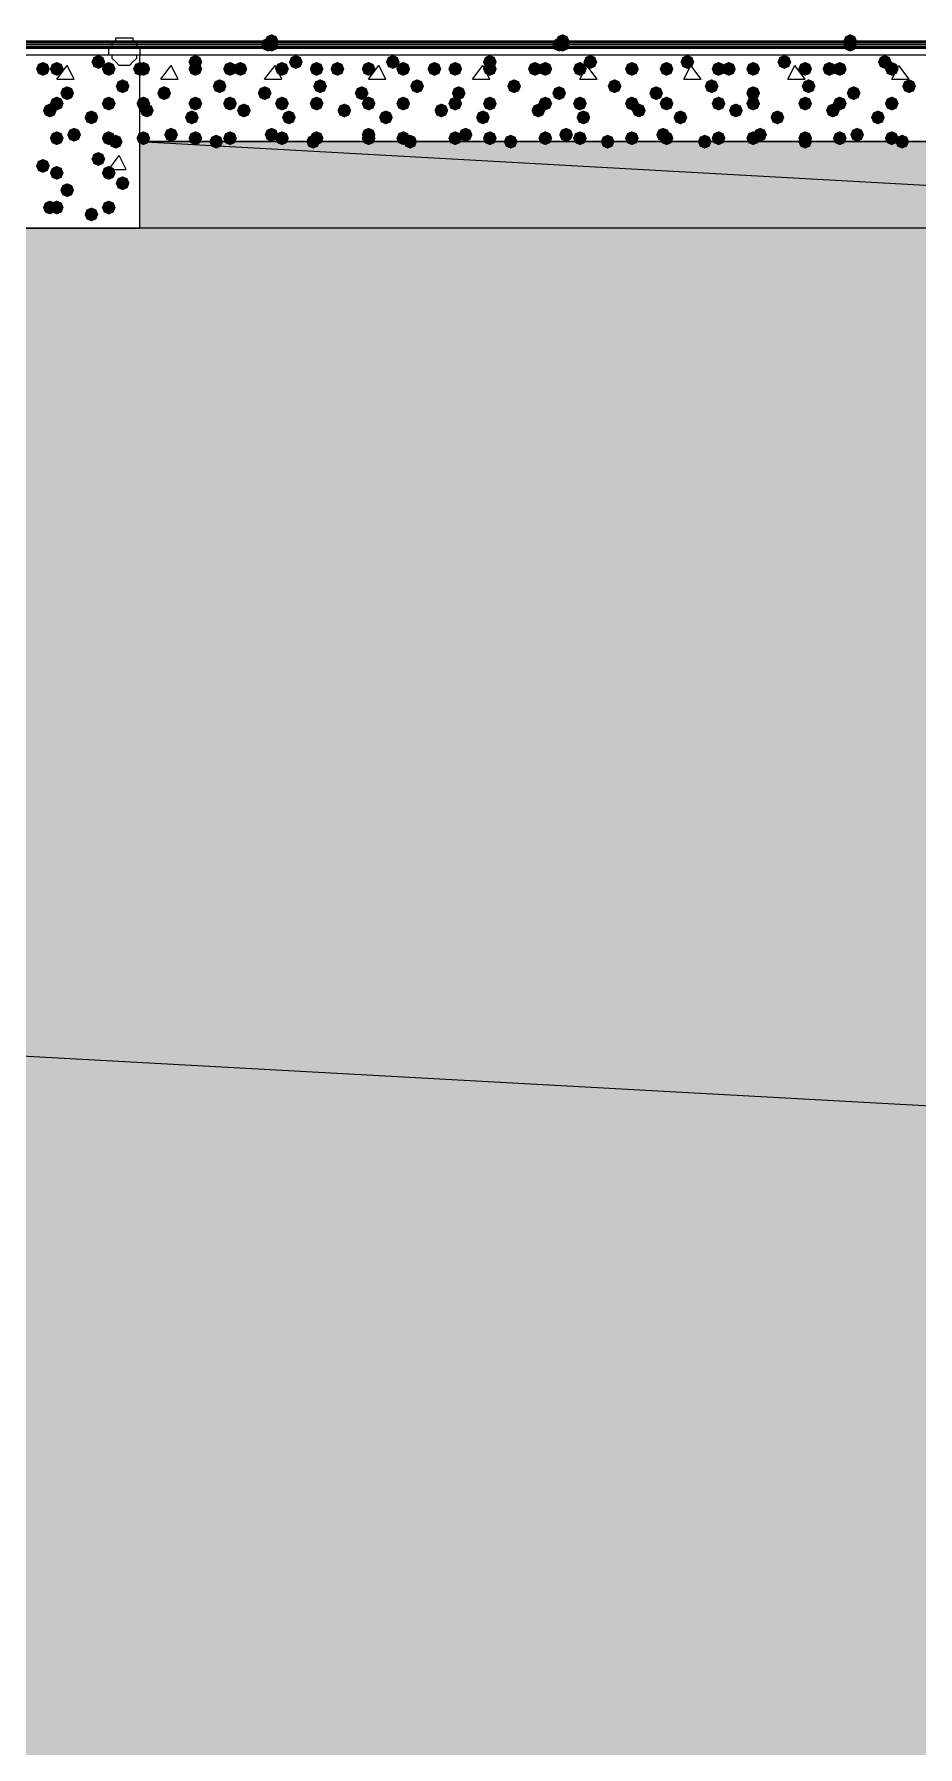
# Model space of a CAD drawing. Header units: millimetres. Extents: x 0 to 420, y 0 to 297.
# Drawn here: x 216.94 to 227.73, y 205.52 to 226.44 of the extents above; entities that cross this region are included whole.
import ezdxf

# ---------------------------------------------------------------- set-up
doc = ezdxf.new("R2010")
doc.units = ezdxf.units.MM
doc.layers.get('0').update_dxf_attribs({"linetype": 'CONTINUOUS'})

msp = doc.modelspace()

# ---------------------------------------------------------------- hatches: boundary and pattern name
at = {"true_color": 0x0000fe}
for points in [[(219.879333, 226.314), (219.854463, 226.254204), (219.794667, 226.229333), (219.734871, 226.254204), (219.71, 226.314), (219.734871, 226.373796), (219.794667, 226.398667), (219.854462, 226.373796)], [(219.921667, 226.356333), (219.896796, 226.296537), (219.837, 226.271667), (219.777204, 226.296537), (219.752333, 226.356333), (219.777204, 226.416129), (219.837, 226.441), (219.896796, 226.416129)], [(219.921667, 226.314), (219.896796, 226.254204), (219.837, 226.229333), (219.777204, 226.254204), (219.752333, 226.314), (219.777204, 226.373796), (219.837, 226.398667), (219.896796, 226.373796)], [(219.921667, 226.314), (219.896796, 226.254204), (219.837, 226.229333), (219.777204, 226.254204), (219.752333, 226.314), (219.777204, 226.373796), (219.837, 226.398667), (219.896796, 226.373796)], [(223.435333, 226.314), (223.410462, 226.254204), (223.350667, 226.229333), (223.290871, 226.254204), (223.266, 226.314), (223.290871, 226.373796), (223.350667, 226.398667), (223.410462, 226.373796)], [(223.435333, 226.314), (223.410462, 226.254204), (223.350667, 226.229333), (223.290871, 226.254204), (223.266, 226.314), (223.290871, 226.373796), (223.350667, 226.398667), (223.410462, 226.373796)], [(223.477667, 226.356333), (223.452796, 226.296537), (223.393, 226.271667), (223.333204, 226.296537), (223.308333, 226.356333), (223.333204, 226.416129), (223.393, 226.441), (223.452796, 226.416129)], [(223.477667, 226.314), (223.452796, 226.254204), (223.393, 226.229333), (223.333204, 226.254204), (223.308333, 226.314), (223.333204, 226.373796), (223.393, 226.398667), (223.452796, 226.373796)], [(226.991333, 226.356333), (226.966462, 226.296537), (226.906667, 226.271667), (226.846871, 226.296537), (226.822, 226.356333), (226.846871, 226.416129), (226.906667, 226.441), (226.966462, 226.416129)], [(226.991333, 226.314), (226.966462, 226.254204), (226.906667, 226.229333), (226.846871, 226.254204), (226.822, 226.314), (226.846871, 226.373796), (226.906667, 226.398667), (226.966462, 226.373796)], [(226.991333, 226.314), (226.966462, 226.254204), (226.906667, 226.229333), (226.846871, 226.254204), (226.822, 226.314), (226.846871, 226.373796), (226.906667, 226.398667), (226.966462, 226.373796)], [(226.991333, 226.314), (226.966462, 226.254204), (226.906667, 226.229333), (226.846871, 226.254204), (226.822, 226.314), (226.846871, 226.373796), (226.906667, 226.398667), (226.966462, 226.373796)]]:
    msp.add_hatch(color=0, dxfattribs=at).paths.add_polyline_path(points, flags=0)
at = {"true_color": 0x000007}
h = msp.add_hatch(color=0, dxfattribs=at)
h.paths.add_polyline_path([(32.342667, 226.271667), (32.342667, 226.314)], flags=0)
h.paths.add_polyline_path([(32.342667, 226.271667), (32.342667, 226.314), (380.788333, 226.271667)], flags=0)
h.paths.add_polyline_path([(32.342667, 226.314), (380.788333, 226.271667), (380.788333, 226.314)], flags=0)
for points in [[(217.805, 226.102333), (217.780129, 226.042537), (217.720333, 226.017667), (217.660538, 226.042537), (217.635667, 226.102333), (217.660537, 226.162129), (217.720333, 226.187), (217.780129, 226.162129)], [(217.127667, 226.017667), (217.102796, 225.957871), (217.043, 225.933), (216.983204, 225.957871), (216.958333, 226.017667), (216.983204, 226.077462), (217.043, 226.102333), (217.102796, 226.077463)], [(217.297, 226.017667), (217.272129, 225.957871), (217.212333, 225.933), (217.152537, 225.957871), (217.127667, 226.017667), (217.152537, 226.077462), (217.212333, 226.102333), (217.272129, 226.077463)], [(217.932, 226.017667), (217.907129, 225.957871), (217.847333, 225.933), (217.787537, 225.957871), (217.762667, 226.017667), (217.787537, 226.077462), (217.847333, 226.102333), (217.907129, 226.077463)], [(217.424, 225.721333), (217.399129, 225.661537), (217.339333, 225.636667), (217.279538, 225.661537), (217.254667, 225.721333), (217.279537, 225.781129), (217.339333, 225.806), (217.399129, 225.781129)], [(218.101333, 225.806), (218.076462, 225.746204), (218.016667, 225.721333), (217.956871, 225.746204), (217.932, 225.806), (217.956871, 225.865796), (218.016667, 225.890667), (218.076462, 225.865796)], [(217.212333, 225.509667), (217.187462, 225.449871), (217.127667, 225.425), (217.067871, 225.449871), (217.043, 225.509667), (217.067871, 225.569462), (217.127667, 225.594333), (217.187462, 225.569463)], [(217.297, 225.594333), (217.272129, 225.534538), (217.212333, 225.509667), (217.152537, 225.534538), (217.127667, 225.594333), (217.152537, 225.654129), (217.212333, 225.679), (217.272129, 225.654129)], [(217.932, 225.594333), (217.907129, 225.534538), (217.847333, 225.509667), (217.787537, 225.534538), (217.762667, 225.594333), (217.787537, 225.654129), (217.847333, 225.679), (217.907129, 225.654129)], [(217.720333, 225.425), (217.695462, 225.365204), (217.635667, 225.340333), (217.575871, 225.365204), (217.551, 225.425), (217.575871, 225.484796), (217.635667, 225.509667), (217.695462, 225.484796)], [(217.297, 225.171), (217.272129, 225.111204), (217.212333, 225.086333), (217.152537, 225.111204), (217.127667, 225.171), (217.152537, 225.230796), (217.212333, 225.255667), (217.272129, 225.230796)], [(217.508667, 225.213333), (217.483796, 225.153537), (217.424, 225.128667), (217.364204, 225.153537), (217.339333, 225.213333), (217.364204, 225.273129), (217.424, 225.298), (217.483796, 225.273129)], [(217.932, 225.171), (217.907129, 225.111204), (217.847333, 225.086333), (217.787537, 225.111204), (217.762667, 225.171), (217.787537, 225.230796), (217.847333, 225.255667), (217.907129, 225.230796)], [(218.016667, 225.128667), (217.991796, 225.068871), (217.932, 225.044), (217.872204, 225.068871), (217.847333, 225.128667), (217.872204, 225.188462), (217.932, 225.213333), (217.991796, 225.188463)], [(217.127667, 224.832333), (217.102796, 224.772537), (217.043, 224.747667), (216.983204, 224.772537), (216.958333, 224.832333), (216.983204, 224.892129), (217.043, 224.917), (217.102796, 224.892129)], [(217.805, 224.917), (217.780129, 224.857204), (217.720333, 224.832333), (217.660538, 224.857204), (217.635667, 224.917), (217.660537, 224.976796), (217.720333, 225.001667), (217.780129, 224.976796)], [(217.297, 224.747667), (217.272129, 224.687871), (217.212333, 224.663), (217.152537, 224.687871), (217.127667, 224.747667), (217.152537, 224.807462), (217.212333, 224.832333), (217.272129, 224.807463)], [(217.932, 224.747667), (217.907129, 224.687871), (217.847333, 224.663), (217.787537, 224.687871), (217.762667, 224.747667), (217.787537, 224.807462), (217.847333, 224.832333), (217.907129, 224.807463)], [(218.101333, 224.620667), (218.076462, 224.560871), (218.016667, 224.536), (217.956871, 224.560871), (217.932, 224.620667), (217.956871, 224.680462), (218.016667, 224.705333), (218.076462, 224.680463)], [(217.424, 224.536), (217.399129, 224.476204), (217.339333, 224.451333), (217.279538, 224.476204), (217.254667, 224.536), (217.279537, 224.595796), (217.339333, 224.620667), (217.399129, 224.595796)], [(217.212333, 224.324333), (217.187462, 224.264537), (217.127667, 224.239667), (217.067871, 224.264537), (217.043, 224.324333), (217.067871, 224.384129), (217.127667, 224.409), (217.187462, 224.384129)], [(217.297, 224.324333), (217.272129, 224.264537), (217.212333, 224.239667), (217.152537, 224.264537), (217.127667, 224.324333), (217.152537, 224.384129), (217.212333, 224.409), (217.272129, 224.384129)], [(217.720333, 224.239667), (217.695462, 224.179871), (217.635667, 224.155), (217.575871, 224.179871), (217.551, 224.239667), (217.575871, 224.299462), (217.635667, 224.324333), (217.695462, 224.299463)], [(217.932, 224.324333), (217.907129, 224.264537), (217.847333, 224.239667), (217.787537, 224.264537), (217.762667, 224.324333), (217.787537, 224.384129), (217.847333, 224.409), (217.907129, 224.384129)]]:
    msp.add_hatch(color=0, dxfattribs=at).paths.add_polyline_path(points, flags=0)
at = {"true_color": 0x000008}
for points in [[(218.990333, 226.102333), (218.965462, 226.042537), (218.905667, 226.017667), (218.845871, 226.042537), (218.821, 226.102333), (218.845871, 226.162129), (218.905667, 226.187), (218.965462, 226.162129)], [(220.218, 226.102333), (220.193129, 226.042537), (220.133333, 226.017667), (220.073537, 226.042537), (220.048667, 226.102333), (220.073537, 226.162129), (220.133333, 226.187), (220.193129, 226.162129)], [(221.403333, 226.102333), (221.378463, 226.042537), (221.318667, 226.017667), (221.258871, 226.042537), (221.234, 226.102333), (221.258871, 226.162129), (221.318667, 226.187), (221.378462, 226.162129)], [(222.588667, 226.102333), (222.563796, 226.042537), (222.504, 226.017667), (222.444204, 226.042537), (222.419333, 226.102333), (222.444204, 226.162129), (222.504, 226.187), (222.563796, 226.162129)], [(223.816333, 226.102333), (223.791462, 226.042537), (223.731667, 226.017667), (223.671871, 226.042537), (223.647, 226.102333), (223.671871, 226.162129), (223.731667, 226.187), (223.791462, 226.162129)], [(225.001667, 226.102333), (224.976796, 226.042537), (224.917, 226.017667), (224.857204, 226.042537), (224.832333, 226.102333), (224.857204, 226.162129), (224.917, 226.187), (224.976796, 226.162129)], [(226.187, 226.102333), (226.162129, 226.042537), (226.102333, 226.017667), (226.042537, 226.042537), (226.017667, 226.102333), (226.042537, 226.162129), (226.102333, 226.187), (226.162129, 226.162129)], [(227.414667, 226.102333), (227.389796, 226.042537), (227.33, 226.017667), (227.270204, 226.042537), (227.245333, 226.102333), (227.270204, 226.162129), (227.33, 226.187), (227.389796, 226.162129)], [(218.313, 226.017667), (218.288129, 225.957871), (218.228333, 225.933), (218.168538, 225.957871), (218.143667, 226.017667), (218.168537, 226.077462), (218.228333, 226.102333), (218.288129, 226.077463)], [(218.355333, 226.017667), (218.330462, 225.957871), (218.270667, 225.933), (218.210871, 225.957871), (218.186, 226.017667), (218.210871, 226.077462), (218.270667, 226.102333), (218.330462, 226.077463)], [(218.990333, 226.017667), (218.965462, 225.957871), (218.905667, 225.933), (218.845871, 225.957871), (218.821, 226.017667), (218.845871, 226.077462), (218.905667, 226.102333), (218.965462, 226.077463)], [(219.413667, 226.017667), (219.388796, 225.957871), (219.329, 225.933), (219.269204, 225.957871), (219.244333, 226.017667), (219.269204, 226.077462), (219.329, 226.102333), (219.388796, 226.077463)], [(219.540667, 226.017667), (219.515796, 225.957871), (219.456, 225.933), (219.396204, 225.957871), (219.371333, 226.017667), (219.396204, 226.077462), (219.456, 226.102333), (219.515796, 226.077463)], [(220.048667, 226.017667), (220.023796, 225.957871), (219.964, 225.933), (219.904204, 225.957871), (219.879333, 226.017667), (219.904204, 226.077462), (219.964, 226.102333), (220.023796, 226.077463)], [(220.472, 226.017667), (220.447129, 225.957871), (220.387333, 225.933), (220.327538, 225.957871), (220.302667, 226.017667), (220.327537, 226.077462), (220.387333, 226.102333), (220.447129, 226.077463)], [(220.726, 226.017667), (220.701129, 225.957871), (220.641333, 225.933), (220.581538, 225.957871), (220.556667, 226.017667), (220.581537, 226.077462), (220.641333, 226.102333), (220.701129, 226.077463)], [(221.107, 226.017667), (221.082129, 225.957871), (221.022333, 225.933), (220.962538, 225.957871), (220.937667, 226.017667), (220.962537, 226.077462), (221.022333, 226.102333), (221.082129, 226.077463)], [(221.530333, 226.017667), (221.505462, 225.957871), (221.445667, 225.933), (221.385871, 225.957871), (221.361, 226.017667), (221.385871, 226.077462), (221.445667, 226.102333), (221.505462, 226.077463)], [(221.911333, 226.017667), (221.886462, 225.957871), (221.826667, 225.933), (221.766871, 225.957871), (221.742, 226.017667), (221.766871, 226.077462), (221.826667, 226.102333), (221.886462, 226.077463)], [(222.165333, 226.017667), (222.140462, 225.957871), (222.080667, 225.933), (222.020871, 225.957871), (221.996, 226.017667), (222.020871, 226.077462), (222.080667, 226.102333), (222.140462, 226.077463)], [(222.588667, 226.017667), (222.563796, 225.957871), (222.504, 225.933), (222.444204, 225.957871), (222.419333, 226.017667), (222.444204, 226.077462), (222.504, 226.102333), (222.563796, 226.077463)], [(223.139, 226.017667), (223.114129, 225.957871), (223.054333, 225.933), (222.994538, 225.957871), (222.969667, 226.017667), (222.994537, 226.077462), (223.054333, 226.102333), (223.114129, 226.077463)], [(223.266, 226.017667), (223.241129, 225.957871), (223.181333, 225.933), (223.121538, 225.957871), (223.096667, 226.017667), (223.121537, 226.077462), (223.181333, 226.102333), (223.241129, 226.077463)], [(223.689333, 226.017667), (223.664463, 225.957871), (223.604667, 225.933), (223.544871, 225.957871), (223.52, 226.017667), (223.544871, 226.077462), (223.604667, 226.102333), (223.664462, 226.077463)], [(224.324333, 226.017667), (224.299463, 225.957871), (224.239667, 225.933), (224.179871, 225.957871), (224.155, 226.017667), (224.179871, 226.077462), (224.239667, 226.102333), (224.299462, 226.077463)], [(224.324333, 226.017667), (224.299463, 225.957871), (224.239667, 225.933), (224.179871, 225.957871), (224.155, 226.017667), (224.179871, 226.077462), (224.239667, 226.102333), (224.299462, 226.077463)], [(224.747667, 226.017667), (224.722796, 225.957871), (224.663, 225.933), (224.603204, 225.957871), (224.578333, 226.017667), (224.603204, 226.077462), (224.663, 226.102333), (224.722796, 226.077463)], [(225.382667, 226.017667), (225.357796, 225.957871), (225.298, 225.933), (225.238204, 225.957871), (225.213333, 226.017667), (225.238204, 226.077462), (225.298, 226.102333), (225.357796, 226.077463)], [(225.509667, 226.017667), (225.484796, 225.957871), (225.425, 225.933), (225.365204, 225.957871), (225.340333, 226.017667), (225.365204, 226.077462), (225.425, 226.102333), (225.484796, 226.077463)], [(225.806, 226.017667), (225.781129, 225.957871), (225.721333, 225.933), (225.661538, 225.957871), (225.636667, 226.017667), (225.661537, 226.077462), (225.721333, 226.102333), (225.781129, 226.077463)], [(226.441, 226.017667), (226.416129, 225.957871), (226.356333, 225.933), (226.296538, 225.957871), (226.271667, 226.017667), (226.296537, 226.077462), (226.356333, 226.102333), (226.416129, 226.077463)], [(226.737333, 226.017667), (226.712462, 225.957871), (226.652667, 225.933), (226.592871, 225.957871), (226.568, 226.017667), (226.592871, 226.077462), (226.652667, 226.102333), (226.712462, 226.077463)], [(226.864333, 226.017667), (226.839463, 225.957871), (226.779667, 225.933), (226.719871, 225.957871), (226.695, 226.017667), (226.719871, 226.077462), (226.779667, 226.102333), (226.839462, 226.077463)], [(227.499333, 226.017667), (227.474463, 225.957871), (227.414667, 225.933), (227.354871, 225.957871), (227.33, 226.017667), (227.354871, 226.077462), (227.414667, 226.102333), (227.474462, 226.077463)], [(218.609333, 225.721333), (218.584463, 225.661537), (218.524667, 225.636667), (218.464871, 225.661537), (218.44, 225.721333), (218.464871, 225.781129), (218.524667, 225.806), (218.584462, 225.781129)], [(219.286667, 225.806), (219.261796, 225.746204), (219.202, 225.721333), (219.142204, 225.746204), (219.117333, 225.806), (219.142204, 225.865796), (219.202, 225.890667), (219.261796, 225.865796)], [(219.837, 225.721333), (219.812129, 225.661537), (219.752333, 225.636667), (219.692537, 225.661537), (219.667667, 225.721333), (219.692537, 225.781129), (219.752333, 225.806), (219.812129, 225.781129)], [(220.514333, 225.806), (220.489463, 225.746204), (220.429667, 225.721333), (220.369871, 225.746204), (220.345, 225.806), (220.369871, 225.865796), (220.429667, 225.890667), (220.489462, 225.865796)], [(221.022333, 225.721333), (220.997462, 225.661537), (220.937667, 225.636667), (220.877871, 225.661537), (220.853, 225.721333), (220.877871, 225.781129), (220.937667, 225.806), (220.997462, 225.781129)], [(221.699667, 225.806), (221.674796, 225.746204), (221.615, 225.721333), (221.555204, 225.746204), (221.530333, 225.806), (221.555204, 225.865796), (221.615, 225.890667), (221.674796, 225.865796)], [(222.207667, 225.721333), (222.182796, 225.661537), (222.123, 225.636667), (222.063204, 225.661537), (222.038333, 225.721333), (222.063204, 225.781129), (222.123, 225.806), (222.182796, 225.781129)], [(222.885, 225.806), (222.860129, 225.746204), (222.800333, 225.721333), (222.740538, 225.746204), (222.715667, 225.806), (222.740537, 225.865796), (222.800333, 225.890667), (222.860129, 225.865796)], [(223.435333, 225.721333), (223.410462, 225.661537), (223.350667, 225.636667), (223.290871, 225.661537), (223.266, 225.721333), (223.290871, 225.781129), (223.350667, 225.806), (223.410462, 225.781129)], [(224.112667, 225.806), (224.087796, 225.746204), (224.028, 225.721333), (223.968204, 225.746204), (223.943333, 225.806), (223.968204, 225.865796), (224.028, 225.890667), (224.087796, 225.865796)], [(224.620667, 225.721333), (224.595796, 225.661537), (224.536, 225.636667), (224.476204, 225.661537), (224.451333, 225.721333), (224.476204, 225.781129), (224.536, 225.806), (224.595796, 225.781129)], [(225.298, 225.806), (225.273129, 225.746204), (225.213333, 225.721333), (225.153538, 225.746204), (225.128667, 225.806), (225.153537, 225.865796), (225.213333, 225.890667), (225.273129, 225.865796)], [(225.806, 225.721333), (225.781129, 225.661537), (225.721333, 225.636667), (225.661538, 225.661537), (225.636667, 225.721333), (225.661537, 225.781129), (225.721333, 225.806), (225.781129, 225.781129)], [(226.483333, 225.806), (226.458463, 225.746204), (226.398667, 225.721333), (226.338871, 225.746204), (226.314, 225.806), (226.338871, 225.865796), (226.398667, 225.890667), (226.458462, 225.865796)], [(227.033667, 225.721333), (227.008796, 225.661537), (226.949, 225.636667), (226.889204, 225.661537), (226.864333, 225.721333), (226.889204, 225.781129), (226.949, 225.806), (227.008796, 225.781129)], [(227.711, 225.806), (227.686129, 225.746204), (227.626333, 225.721333), (227.566538, 225.746204), (227.541667, 225.806), (227.566537, 225.865796), (227.626333, 225.890667), (227.686129, 225.865796)], [(218.355333, 225.594333), (218.330462, 225.534538), (218.270667, 225.509667), (218.210871, 225.534538), (218.186, 225.594333), (218.210871, 225.654129), (218.270667, 225.679), (218.330462, 225.654129)], [(218.397667, 225.509667), (218.372796, 225.449871), (218.313, 225.425), (218.253204, 225.449871), (218.228333, 225.509667), (218.253204, 225.569462), (218.313, 225.594333), (218.372796, 225.569463)], [(218.990333, 225.594333), (218.965462, 225.534538), (218.905667, 225.509667), (218.845871, 225.534538), (218.821, 225.594333), (218.845871, 225.654129), (218.905667, 225.679), (218.965462, 225.654129)], [(219.413667, 225.594333), (219.388796, 225.534538), (219.329, 225.509667), (219.269204, 225.534538), (219.244333, 225.594333), (219.269204, 225.654129), (219.329, 225.679), (219.388796, 225.654129)], [(219.583, 225.509667), (219.558129, 225.449871), (219.498333, 225.425), (219.438538, 225.449871), (219.413667, 225.509667), (219.438537, 225.569462), (219.498333, 225.594333), (219.558129, 225.569463)], [(220.048667, 225.594333), (220.023796, 225.534538), (219.964, 225.509667), (219.904204, 225.534538), (219.879333, 225.594333), (219.904204, 225.654129), (219.964, 225.679), (220.023796, 225.654129)], [(220.472, 225.594333), (220.447129, 225.534538), (220.387333, 225.509667), (220.327538, 225.534538), (220.302667, 225.594333), (220.327537, 225.654129), (220.387333, 225.679), (220.447129, 225.654129)], [(220.810667, 225.509667), (220.785796, 225.449871), (220.726, 225.425), (220.666204, 225.449871), (220.641333, 225.509667), (220.666204, 225.569462), (220.726, 225.594333), (220.785796, 225.569463)], [(221.107, 225.594333), (221.082129, 225.534538), (221.022333, 225.509667), (220.962538, 225.534538), (220.937667, 225.594333), (220.962537, 225.654129), (221.022333, 225.679), (221.082129, 225.654129)], [(221.530333, 225.594333), (221.505462, 225.534538), (221.445667, 225.509667), (221.385871, 225.534538), (221.361, 225.594333), (221.385871, 225.654129), (221.445667, 225.679), (221.505462, 225.654129)], [(221.996, 225.509667), (221.971129, 225.449871), (221.911333, 225.425), (221.851538, 225.449871), (221.826667, 225.509667), (221.851537, 225.569462), (221.911333, 225.594333), (221.971129, 225.569463)], [(222.165333, 225.594333), (222.140462, 225.534538), (222.080667, 225.509667), (222.020871, 225.534538), (221.996, 225.594333), (222.020871, 225.654129), (222.080667, 225.679), (222.140462, 225.654129)], [(222.588667, 225.594333), (222.563796, 225.534538), (222.504, 225.509667), (222.444204, 225.534538), (222.419333, 225.594333), (222.444204, 225.654129), (222.504, 225.679), (222.563796, 225.654129)], [(223.181333, 225.509667), (223.156462, 225.449871), (223.096667, 225.425), (223.036871, 225.449871), (223.012, 225.509667), (223.036871, 225.569462), (223.096667, 225.594333), (223.156462, 225.569463)], [(223.266, 225.594333), (223.241129, 225.534538), (223.181333, 225.509667), (223.121538, 225.534538), (223.096667, 225.594333), (223.121537, 225.654129), (223.181333, 225.679), (223.241129, 225.654129)], [(223.689333, 225.594333), (223.664463, 225.534538), (223.604667, 225.509667), (223.544871, 225.534538), (223.52, 225.594333), (223.544871, 225.654129), (223.604667, 225.679), (223.664462, 225.654129)], [(224.324333, 225.594333), (224.299463, 225.534538), (224.239667, 225.509667), (224.179871, 225.534538), (224.155, 225.594333), (224.179871, 225.654129), (224.239667, 225.679), (224.299462, 225.654129)], [(224.409, 225.509667), (224.384129, 225.449871), (224.324333, 225.425), (224.264538, 225.449871), (224.239667, 225.509667), (224.264537, 225.569462), (224.324333, 225.594333), (224.384129, 225.569463)], [(224.747667, 225.594333), (224.722796, 225.534538), (224.663, 225.509667), (224.603204, 225.534538), (224.578333, 225.594333), (224.603204, 225.654129), (224.663, 225.679), (224.722796, 225.654129)], [(225.382667, 225.594333), (225.357796, 225.534538), (225.298, 225.509667), (225.238204, 225.534538), (225.213333, 225.594333), (225.238204, 225.654129), (225.298, 225.679), (225.357796, 225.654129)], [(225.594333, 225.509667), (225.569462, 225.449871), (225.509667, 225.425), (225.449871, 225.449871), (225.425, 225.509667), (225.449871, 225.569462), (225.509667, 225.594333), (225.569462, 225.569463)], [(225.806, 225.594333), (225.781129, 225.534538), (225.721333, 225.509667), (225.661538, 225.534538), (225.636667, 225.594333), (225.661537, 225.654129), (225.721333, 225.679), (225.781129, 225.654129)], [(226.441, 225.594333), (226.416129, 225.534538), (226.356333, 225.509667), (226.296538, 225.534538), (226.271667, 225.594333), (226.296537, 225.654129), (226.356333, 225.679), (226.416129, 225.654129)], [(226.779667, 225.509667), (226.754796, 225.449871), (226.695, 225.425), (226.635204, 225.449871), (226.610333, 225.509667), (226.635204, 225.569462), (226.695, 225.594333), (226.754796, 225.569463)], [(226.864333, 225.594333), (226.839463, 225.534538), (226.779667, 225.509667), (226.719871, 225.534538), (226.695, 225.594333), (226.719871, 225.654129), (226.779667, 225.679), (226.839462, 225.654129)], [(227.499333, 225.594333), (227.474463, 225.534538), (227.414667, 225.509667), (227.354871, 225.534538), (227.33, 225.594333), (227.354871, 225.654129), (227.414667, 225.679), (227.474462, 225.654129)], [(218.948, 225.425), (218.923129, 225.365204), (218.863333, 225.340333), (218.803538, 225.365204), (218.778667, 225.425), (218.803537, 225.484796), (218.863333, 225.509667), (218.923129, 225.484796)], [(220.133333, 225.425), (220.108462, 225.365204), (220.048667, 225.340333), (219.988871, 225.365204), (219.964, 225.425), (219.988871, 225.484796), (220.048667, 225.509667), (220.108462, 225.484796)], [(221.318667, 225.425), (221.293796, 225.365204), (221.234, 225.340333), (221.174204, 225.365204), (221.149333, 225.425), (221.174204, 225.484796), (221.234, 225.509667), (221.293796, 225.484796)], [(222.504, 225.425), (222.479129, 225.365204), (222.419333, 225.340333), (222.359537, 225.365204), (222.334667, 225.425), (222.359537, 225.484796), (222.419333, 225.509667), (222.479129, 225.484796)], [(223.731667, 225.425), (223.706796, 225.365204), (223.647, 225.340333), (223.587204, 225.365204), (223.562333, 225.425), (223.587204, 225.484796), (223.647, 225.509667), (223.706796, 225.484796)], [(224.917, 225.425), (224.892129, 225.365204), (224.832333, 225.340333), (224.772538, 225.365204), (224.747667, 225.425), (224.772537, 225.484796), (224.832333, 225.509667), (224.892129, 225.484796)], [(226.102333, 225.425), (226.077462, 225.365204), (226.017667, 225.340333), (225.957871, 225.365204), (225.933, 225.425), (225.957871, 225.484796), (226.017667, 225.509667), (226.077462, 225.484796)], [(227.33, 225.425), (227.305129, 225.365204), (227.245333, 225.340333), (227.185538, 225.365204), (227.160667, 225.425), (227.185537, 225.484796), (227.245333, 225.509667), (227.305129, 225.484796)], [(218.355333, 225.171), (218.330462, 225.111204), (218.270667, 225.086333), (218.210871, 225.111204), (218.186, 225.171), (218.210871, 225.230796), (218.270667, 225.255667), (218.330462, 225.230796)], [(218.694, 225.213333), (218.669129, 225.153537), (218.609333, 225.128667), (218.549537, 225.153537), (218.524667, 225.213333), (218.549537, 225.273129), (218.609333, 225.298), (218.669129, 225.273129)], [(218.990333, 225.171), (218.965462, 225.111204), (218.905667, 225.086333), (218.845871, 225.111204), (218.821, 225.171), (218.845871, 225.230796), (218.905667, 225.255667), (218.965462, 225.230796)], [(219.244333, 225.128667), (219.219462, 225.068871), (219.159667, 225.044), (219.099871, 225.068871), (219.075, 225.128667), (219.099871, 225.188462), (219.159667, 225.213333), (219.219462, 225.188463)], [(219.413667, 225.171), (219.388796, 225.111204), (219.329, 225.086333), (219.269204, 225.111204), (219.244333, 225.171), (219.269204, 225.230796), (219.329, 225.255667), (219.388796, 225.230796)], [(219.921667, 225.213333), (219.896796, 225.153537), (219.837, 225.128667), (219.777204, 225.153537), (219.752333, 225.213333), (219.777204, 225.273129), (219.837, 225.298), (219.896796, 225.273129)], [(220.048667, 225.171), (220.023796, 225.111204), (219.964, 225.086333), (219.904204, 225.111204), (219.879333, 225.171), (219.904204, 225.230796), (219.964, 225.255667), (220.023796, 225.230796)], [(220.429667, 225.128667), (220.404796, 225.068871), (220.345, 225.044), (220.285204, 225.068871), (220.260333, 225.128667), (220.285204, 225.188462), (220.345, 225.213333), (220.404796, 225.188463)], [(220.472, 225.171), (220.447129, 225.111204), (220.387333, 225.086333), (220.327538, 225.111204), (220.302667, 225.171), (220.327537, 225.230796), (220.387333, 225.255667), (220.447129, 225.230796)], [(221.107, 225.213333), (221.082129, 225.153537), (221.022333, 225.128667), (220.962538, 225.153537), (220.937667, 225.213333), (220.962537, 225.273129), (221.022333, 225.298), (221.082129, 225.273129)], [(221.107, 225.171), (221.082129, 225.111204), (221.022333, 225.086333), (220.962538, 225.111204), (220.937667, 225.171), (220.962537, 225.230796), (221.022333, 225.255667), (221.082129, 225.230796)], [(221.530333, 225.171), (221.505462, 225.111204), (221.445667, 225.086333), (221.385871, 225.111204), (221.361, 225.171), (221.385871, 225.230796), (221.445667, 225.255667), (221.505462, 225.230796)], [(221.615, 225.128667), (221.590129, 225.068871), (221.530333, 225.044), (221.470538, 225.068871), (221.445667, 225.128667), (221.470537, 225.188462), (221.530333, 225.213333), (221.590129, 225.188463)], [(222.165333, 225.171), (222.140462, 225.111204), (222.080667, 225.086333), (222.020871, 225.111204), (221.996, 225.171), (222.020871, 225.230796), (222.080667, 225.255667), (222.140462, 225.230796)], [(222.292333, 225.213333), (222.267462, 225.153537), (222.207667, 225.128667), (222.147871, 225.153537), (222.123, 225.213333), (222.147871, 225.273129), (222.207667, 225.298), (222.267462, 225.273129)], [(222.588667, 225.171), (222.563796, 225.111204), (222.504, 225.086333), (222.444204, 225.111204), (222.419333, 225.171), (222.444204, 225.230796), (222.504, 225.255667), (222.563796, 225.230796)], [(222.842667, 225.128667), (222.817796, 225.068871), (222.758, 225.044), (222.698204, 225.068871), (222.673333, 225.128667), (222.698204, 225.188462), (222.758, 225.213333), (222.817796, 225.188463)], [(223.266, 225.171), (223.241129, 225.111204), (223.181333, 225.086333), (223.121538, 225.111204), (223.096667, 225.171), (223.121537, 225.230796), (223.181333, 225.255667), (223.241129, 225.230796)], [(223.52, 225.213333), (223.495129, 225.153537), (223.435333, 225.128667), (223.375538, 225.153537), (223.350667, 225.213333), (223.375537, 225.273129), (223.435333, 225.298), (223.495129, 225.273129)], [(223.689333, 225.171), (223.664463, 225.111204), (223.604667, 225.086333), (223.544871, 225.111204), (223.52, 225.171), (223.544871, 225.230796), (223.604667, 225.255667), (223.664462, 225.230796)], [(224.028, 225.128667), (224.003129, 225.068871), (223.943333, 225.044), (223.883537, 225.068871), (223.858667, 225.128667), (223.883537, 225.188462), (223.943333, 225.213333), (224.003129, 225.188463)], [(224.324333, 225.171), (224.299463, 225.111204), (224.239667, 225.086333), (224.179871, 225.111204), (224.155, 225.171), (224.179871, 225.230796), (224.239667, 225.255667), (224.299462, 225.230796)], [(224.705333, 225.213333), (224.680462, 225.153537), (224.620667, 225.128667), (224.560871, 225.153537), (224.536, 225.213333), (224.560871, 225.273129), (224.620667, 225.298), (224.680462, 225.273129)], [(224.747667, 225.171), (224.722796, 225.111204), (224.663, 225.086333), (224.603204, 225.111204), (224.578333, 225.171), (224.603204, 225.230796), (224.663, 225.255667), (224.722796, 225.230796)], [(225.213333, 225.128667), (225.188462, 225.068871), (225.128667, 225.044), (225.068871, 225.068871), (225.044, 225.128667), (225.068871, 225.188462), (225.128667, 225.213333), (225.188462, 225.188463)], [(225.382667, 225.171), (225.357796, 225.111204), (225.298, 225.086333), (225.238204, 225.111204), (225.213333, 225.171), (225.238204, 225.230796), (225.298, 225.255667), (225.357796, 225.230796)], [(225.806, 225.171), (225.781129, 225.111204), (225.721333, 225.086333), (225.661538, 225.111204), (225.636667, 225.171), (225.661537, 225.230796), (225.721333, 225.255667), (225.781129, 225.230796)], [(225.890667, 225.213333), (225.865796, 225.153537), (225.806, 225.128667), (225.746204, 225.153537), (225.721333, 225.213333), (225.746204, 225.273129), (225.806, 225.298), (225.865796, 225.273129)], [(226.441, 225.171), (226.416129, 225.111204), (226.356333, 225.086333), (226.296538, 225.111204), (226.271667, 225.171), (226.296537, 225.230796), (226.356333, 225.255667), (226.416129, 225.230796)], [(226.441, 225.128667), (226.416129, 225.068871), (226.356333, 225.044), (226.296538, 225.068871), (226.271667, 225.128667), (226.296537, 225.188462), (226.356333, 225.213333), (226.416129, 225.188463)], [(226.864333, 225.171), (226.839463, 225.111204), (226.779667, 225.086333), (226.719871, 225.111204), (226.695, 225.171), (226.719871, 225.230796), (226.779667, 225.255667), (226.839462, 225.230796)], [(227.076, 225.213333), (227.051129, 225.153537), (226.991333, 225.128667), (226.931538, 225.153537), (226.906667, 225.213333), (226.931537, 225.273129), (226.991333, 225.298), (227.051129, 225.273129)], [(227.499333, 225.171), (227.474463, 225.111204), (227.414667, 225.086333), (227.354871, 225.111204), (227.33, 225.171), (227.354871, 225.230796), (227.414667, 225.255667), (227.474462, 225.230796)], [(227.626333, 225.128667), (227.601462, 225.068871), (227.541667, 225.044), (227.481871, 225.068871), (227.457, 225.128667), (227.481871, 225.188462), (227.541667, 225.213333), (227.601462, 225.188463)]]:
    msp.add_hatch(color=0, dxfattribs=at).paths.add_polyline_path(points, flags=0)
h = msp.add_hatch(color=0, dxfattribs=at)
h.paths.add_polyline_path([(237.278333, 225.128667), (218.228333, 225.128667), (237.278333, 224.070333)], flags=0)
h.paths.add_polyline_path([(218.228333, 225.128667), (237.278333, 224.070333), (218.228333, 224.070333)], flags=0)
h = msp.add_hatch(color=0, dxfattribs=at)
h.paths.add_polyline_path([(379.603, 224.070333), (33.528, 224.070333), (379.603, 204.978)], flags=0)
h.paths.add_polyline_path([(33.528, 224.070333), (379.603, 204.978), (33.528, 204.978)], flags=0)

# ---------------------------------------------------------------- linework, layer by layer
at = {"color": 0, "true_color": 0x000007}
for points in [[(218.228333, 226.229333), (218.228333, 226.187), (218.186, 226.187), (218.186, 226.144667), (218.143667, 226.102333), (218.101333, 226.06), (218.059, 226.06), (218.016667, 226.06), (217.974333, 226.06), (217.932, 226.102333), (217.889667, 226.144667), (217.889667, 226.187), (217.847333, 226.187), (217.847333, 226.229333), (217.847333, 226.271667), (217.889667, 226.271667), (217.889667, 226.314), (217.889667, 226.356333), (217.932, 226.356333), (217.932, 226.398667), (217.974333, 226.398667), (218.016667, 226.398667), (218.059, 226.398667), (218.101333, 226.398667), (218.143667, 226.398667), (218.143667, 226.356333), (218.186, 226.356333), (218.186, 226.314), (218.186, 226.271667), (218.228333, 226.271667)], [(32.342667, 226.314), (380.788333, 226.314)], [(32.342667, 226.271667), (32.342667, 226.314), (380.788333, 226.271667)], [(32.342667, 226.314), (380.788333, 226.271667), (380.788333, 226.314)], [(216.111667, 226.187), (216.111667, 224.070333), (218.228333, 224.070333), (218.228333, 226.187)]]:
    msp.add_lwpolyline(points, close=True, dxfattribs=at)
for points in [[(32.300333, 226.356333), (380.788333, 226.356333), (32.300333, 226.314), (380.788333, 226.314)], [(380.788333, 226.356333), (32.300333, 226.356333), (32.300333, 226.314)], [(380.788333, 226.314), (32.342667, 226.314), (32.300333, 226.314)], [(32.342667, 226.314), (380.788333, 226.314)], [(32.342667, 226.271667), (380.788333, 226.271667)], [(237.278333, 226.187), (218.228333, 226.187)], [(217.212333, 225.890667), (217.339333, 226.06)], [(217.424, 225.890667), (217.339333, 226.06)], [(217.212333, 225.890667), (217.424, 225.890667)], [(218.228333, 225.128667), (237.278333, 225.128667)], [(217.847333, 224.79), (217.974333, 224.959333)], [(218.059, 224.79), (217.974333, 224.959333)], [(217.847333, 224.79), (218.059, 224.79)]]:
    msp.add_lwpolyline(points, dxfattribs=at)
at = {"color": 0, "true_color": 0x000008}
for points in [[(218.482333, 225.890667), (218.609333, 226.06)], [(218.694, 225.890667), (218.609333, 226.06)], [(219.752333, 225.890667), (219.879333, 226.06)], [(219.964, 225.890667), (219.879333, 226.06)], [(221.022333, 225.890667), (221.149333, 226.06)], [(221.234, 225.890667), (221.149333, 226.06)], [(222.292333, 225.890667), (222.419333, 226.06)], [(222.504, 225.890667), (222.419333, 226.06)], [(223.604667, 225.890667), (223.689333, 226.06)], [(223.816333, 225.890667), (223.689333, 226.06)], [(224.874667, 225.890667), (224.959333, 226.06)], [(225.086333, 225.890667), (224.959333, 226.06)], [(226.144667, 225.890667), (226.229333, 226.06)], [(226.356333, 225.890667), (226.229333, 226.06)], [(227.414667, 225.890667), (227.499333, 226.06)], [(227.626333, 225.890667), (227.499333, 226.06)], [(218.482333, 225.890667), (218.694, 225.890667)], [(219.752333, 225.890667), (219.964, 225.890667)], [(221.022333, 225.890667), (221.234, 225.890667)], [(222.292333, 225.890667), (222.504, 225.890667)], [(223.604667, 225.890667), (223.816333, 225.890667)], [(224.874667, 225.890667), (225.086333, 225.890667)], [(226.144667, 225.890667), (226.356333, 225.890667)], [(227.414667, 225.890667), (227.626333, 225.890667)]]:
    msp.add_lwpolyline(points, dxfattribs=at)
for points in [[(237.278333, 225.128667), (218.228333, 225.128667), (237.278333, 224.070333)], [(218.228333, 225.128667), (237.278333, 224.070333), (218.228333, 224.070333)], [(379.603, 224.070333), (33.528, 224.070333), (379.603, 204.978)], [(33.528, 224.070333), (379.603, 204.978), (33.528, 204.978)]]:
    msp.add_lwpolyline(points, close=True, dxfattribs=at)

doc.saveas('drawing.dxf')
